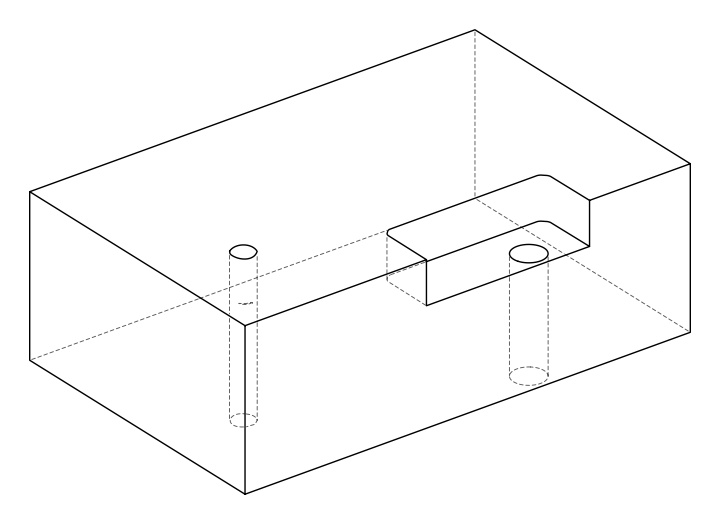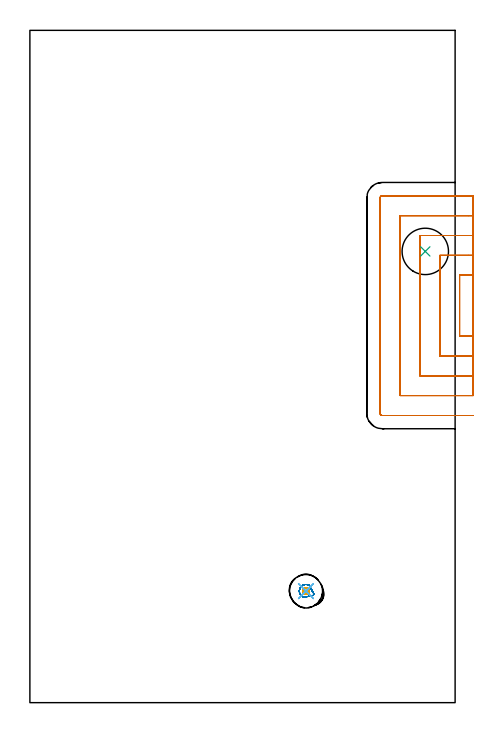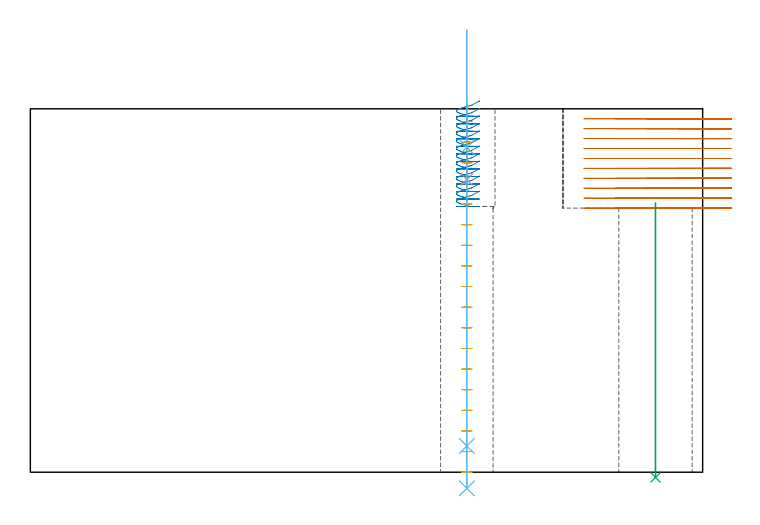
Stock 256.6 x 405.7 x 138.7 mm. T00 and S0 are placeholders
(PLAN: 6 operations, 5 tool changes, 34.2 min)
(1 MILL_SLOT | SLOT_PARTIAL_RECTANGULAR | NXT0201_012 | Follow Part, ap 4, ae 75% | 29.11 min | 298759 mm3)
(2 MILL_SLOT_ROUND_PART | SLOT_PARTIAL_ROUND | NXT0201_011 | Follow Part, ap 3, ae 75% | 2.11 min | 11849 mm3)
(3 INDEXABLE_INSERT_DRILL_THROUGH_HOLE_FROM_SOLID | STEP1HOLE | NXT0302_027 | 0.43 min | 62008 mm3)
(4 INDEXABLE_INSERT_DRILL_BLIND_HOLE_FROM_SOLID | STEP1HOLE_1 | NXT0302_007 | 0.12 min | 0 mm3)
(5 MILL_FINISH_BLIND_HOLE_FLAT_BOTTOM | STEP1HOLE_1 | NXT0201_012 | Spiral | 1.53 min | 32114 mm3)
(6 GUN_DRILL_THROUGH_HOLE | STEP1HOLE_1 | UGT0307_015 | 0.94 min | 5 mm3)
(TOOL NXT0201_012 | ENDMILL 16mm [2P460-1600-NA 1630] | D16 FL38 Z6)
(TOOL NXT0201_011 | ENDMILL 12mm [2P460-1200-NA 1630] | D12 FL38 Z6)
(TOOL NXT0302_027 | Index. Insert Drill 28mm [880-D2800L32-05] | D28 PA176 FL140 Z2)
(TOOL NXT0302_007 | Index. Insert Drill 18mm [880-D1800L25-05] | D18 PA176 FL90 Z2)
(TOOL UGT0307_015 | Gun Drill 20 mm | D20 PA130 FL30 Z1)
(OP 1 MILL_SLOT)
G17 G21 G94 G90
T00 M6
G54
G17 G0 G90 X267.6 Y257.9 S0 M3
G43 Z148.7 H1
Z134.91
G94 G1 X264.6 F250.
X259.3 F500.
Y221.3
X264.6
X267.6 F250.
Y269.9
X264.6
X247.3 F500.
Y209.3
X264.6
X267.6 F250.
Y281.9
X264.6
X235.3 F500.
Y197.3
X264.6
X267.6 F250.
Y293.9
X264.6
X223.3 F500.
Y185.3
X264.6
X267.6 F250.
Y305.9
X264.6
X212.7 F500.
G3 X211.3 Y304.5 R1.4
G1 Y174.7
G3 X212.7 Y173.3 R1.4
G1 X264.6
X267.6 F250.
G0 Y257.9 Z131.12
G1 X264.6
X259.3 F500.
Y221.3
X264.6
X267.6 F250.
Y269.9
X264.6
X247.3 F500.
Y209.3
X264.6
X267.6 F250.
Y281.9
X264.6
X235.3 F500.
Y197.3
X264.6
X267.6 F250.
Y293.9
X264.6
X223.3 F500.
Y185.3
X264.6
X267.6 F250.
Y305.9
X264.6
X212.7 F500.
G3 X211.3 Y304.5 R1.4
G1 Y174.7
G3 X212.7 Y173.3 R1.4
G1 X264.6
X267.6 F250.
G0 Y257.9 Z127.33
G1 X264.6
X259.3 F500.
Y221.3
X264.6
X267.6 F250.
Y269.9
X264.6
X247.3 F500.
Y209.3
X264.6
X267.6 F250.
Y281.9
X264.6
X235.3 F500.
Y197.3
X264.6
X267.6 F250.
Y293.9
X264.6
X223.3 F500.
Y185.3
X264.6
X267.6 F250.
Y305.9
X264.6
X212.7 F500.
G3 X211.3 Y304.5 R1.4
G1 Y174.7
G3 X212.7 Y173.3 R1.4
G1 X264.6
X267.6 F250.
G0 Y257.9 Z123.54
G1 X264.6
X259.3 F500.
Y221.3
X264.6
X267.6 F250.
Y269.9
X264.6
X247.3 F500.
Y209.3
X264.6
X267.6 F250.
Y281.9
X264.6
X235.3 F500.
Y197.3
X264.6
X267.6 F250.
Y293.9
X264.6
X223.3 F500.
Y185.3
X264.6
X267.6 F250.
Y305.9
X264.6
X212.7 F500.
G3 X211.3 Y304.5 R1.4
G1 Y174.7
G3 X212.7 Y173.3 R1.4
G1 X264.6
X267.6 F250.
G0 Y257.9 Z119.75
G1 X264.6
X259.3 F500.
Y221.3
X264.6
X267.6 F250.
Y269.9
X264.6
X247.3 F500.
Y209.3
X264.6
X267.6 F250.
Y281.9
X264.6
X235.3 F500.
Y197.3
X264.6
X267.6 F250.
Y293.9
X264.6
X223.3 F500.
Y185.3
X264.6
X267.6 F250.
Y305.9
X264.6
X212.7 F500.
G3 X211.3 Y304.5 R1.4
G1 Y174.7
G3 X212.7 Y173.3 R1.4
G1 X264.6
X267.6 F250.
G0 Y257.9 Z115.96
G1 X264.6
X259.3 F500.
Y221.3
X264.6
X267.6 F250.
Y269.9
X264.6
X247.3 F500.
Y209.3
X264.6
X267.6 F250.
Y281.9
X264.6
X235.3 F500.
Y197.3
X264.6
X267.6 F250.
Y293.9
X264.6
X223.3 F500.
Y185.3
X264.6
X267.6 F250.
Y305.9
X264.6
X212.7 F500.
G3 X211.3 Y304.5 R1.4
G1 Y174.7
G3 X212.7 Y173.3 R1.4
G1 X264.6
X267.6 F250.
G0 Y257.9 Z112.17
G1 X264.6
X259.3 F500.
Y221.3
X264.6
X267.6 F250.
Y269.9
X264.6
X247.3 F500.
Y209.3
X264.6
X267.6 F250.
Y281.9
X264.6
X235.3 F500.
Y197.3
X264.6
X267.6 F250.
Y293.9
X264.6
X223.3 F500.
Y185.3
X264.6
X267.6 F250.
Y305.9
X264.6
X212.7 F500.
G3 X211.3 Y304.5 R1.4
G1 Y174.7
G3 X212.7 Y173.3 R1.4
G1 X264.6
X267.6 F250.
G0 Y257.9 Z108.38
G1 X264.6
X259.3 F500.
Y221.3
X264.6
X267.6 F250.
Y269.9
X264.6
X247.3 F500.
Y209.3
X264.6
X267.6 F250.
Y281.9
X264.6
X235.3 F500.
Y197.3
X264.6
X267.6 F250.
Y293.9
X264.6
X223.3 F500.
Y185.3
X264.6
X267.6 F250.
Y305.9
X264.6
X212.7 F500.
G3 X211.3 Y304.5 R1.4
G1 Y174.7
G3 X212.7 Y173.3 R1.4
G1 X264.6
X267.6 F250.
G0 Y257.9 Z104.59
G1 X264.6
X259.3 F500.
Y221.3
X264.6
X267.6 F250.
Y269.9
X264.6
X247.3 F500.
Y209.3
X264.6
X267.6 F250.
Y281.9
X264.6
X235.3 F500.
Y197.3
X264.6
X267.6 F250.
Y293.9
X264.6
X223.3 F500.
Y185.3
X264.6
X267.6 F250.
Y305.9
X264.6
X212.7 F500.
G3 X211.3 Y304.5 R1.4
G1 Y174.7
G3 X212.7 Y173.3 R1.4
G1 X264.6
X267.6 F250.
G0 Y257.9 Z100.8
G1 X264.6
X259.3 F500.
Y221.3
X264.6
X267.6 F250.
Y269.9
X264.6
X247.3 F500.
Y209.3
X264.6
X267.6 F250.
Y281.9
X264.6
X235.3 F500.
Y197.3
X264.6
X267.6 F250.
Y293.9
X264.6
X223.3 F500.
Y185.3
X264.6
X267.6 F250.
Y305.9
X264.6
X212.7 F500.
G3 X211.3 Y304.5 R1.4
G1 Y174.7
G3 X212.7 Y173.3 R1.4
G1 X264.6
X267.6 F250.
G0 Z148.7
M5
M2
(OP 2 MILL_SLOT_ROUND_PART)
G17 G21 G94 G90
T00 M6
G54
G17 G0 G90 X171.357 Y65.548 S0 M3
G43 Z148.7 H1
Z141.7
G94 G1 X171.334 Y65.666 Z141.668 F250.
X171.306 Y65.8 Z141.631
X168.504 Y70.818 Z140.091
X168.255 Y70.952 Z140.015
X167.614 Y71.18 Z139.833
X166.944 Y71.295 Z139.651
X166.264 Y71.296 Z139.469
X165.984 Y71.252 Z139.393
X165.705 Y71.209 Z139.317
X165.024 Y70.987 Z139.125
X164.394 Y70.649 Z138.933
X163.834 Y70.203 Z138.742
X163.362 Y69.665 Z138.55
X162.993 Y69.052 Z138.358
X162.739 Y68.383 Z138.167
X162.608 Y67.679 Z137.975
X162.604 Y66.964 Z137.783
X162.691 Y66.405 Z137.631
X162.917 Y65.715 Z137.437
X163.263 Y65.077 Z137.242
X163.718 Y64.511 Z137.048
X164.268 Y64.038 Z136.853
X164.895 Y63.671 Z136.659
X165.159 Y63.569 Z136.583
X167.912 Y64.118 Z135.831
X170.666 Y64.666 F500.
G3 X171.242 Y65.914 R0.85
G1 X168.504 Y70.818
G3 X165.159 Y63.569 R-4.
G1 X167.912 Y64.118
X168.893 Y64.313
X168.307 Y67.255 F250.
G0 Z148.7
X171.357 Y65.548
Z138.831
G1 X171.334 Y65.666 Z138.799
X171.306 Y65.8 Z138.762
X168.504 Y70.818 Z137.222
X168.255 Y70.952 Z137.146
X167.614 Y71.18 Z136.964
X166.944 Y71.295 Z136.782
X166.264 Y71.296 Z136.599
X165.705 Y71.209 Z136.448
X165.024 Y70.987 Z136.256
X164.394 Y70.649 Z136.064
X163.834 Y70.203 Z135.873
X163.362 Y69.665 Z135.681
X162.993 Y69.052 Z135.489
X162.739 Y68.383 Z135.297
X162.608 Y67.679 Z135.106
X162.604 Y66.964 Z134.914
X162.648 Y66.684 Z134.838
X162.691 Y66.405 Z134.762
X162.917 Y65.715 Z134.568
X163.263 Y65.077 Z134.373
X163.718 Y64.511 Z134.179
X164.268 Y64.038 Z133.984
X164.895 Y63.671 Z133.79
X165.159 Y63.569 Z133.714
X167.912 Y64.118 Z132.961
X170.666 Y64.666 F500.
G3 X171.242 Y65.914 R0.85
G1 X168.504 Y70.818
G3 X165.159 Y63.569 R-4.
G1 X167.912 Y64.118
X168.893 Y64.313
X168.307 Y67.255 F250.
G0 Z148.7
X171.357 Y65.548
Z135.961
G1 X171.334 Y65.666 Z135.929
X171.306 Y65.8 Z135.893
X168.504 Y70.818 Z134.353
X168.255 Y70.952 Z134.277
X167.614 Y71.18 Z134.095
X166.944 Y71.295 Z133.912
X166.264 Y71.296 Z133.73
X165.705 Y71.209 Z133.579
X165.024 Y70.987 Z133.387
X164.394 Y70.649 Z133.195
X163.834 Y70.203 Z133.003
X163.362 Y69.665 Z132.812
X162.993 Y69.052 Z132.62
X162.739 Y68.383 Z132.428
X162.608 Y67.679 Z132.236
X162.604 Y66.964 Z132.045
X162.648 Y66.684 Z131.969
X162.691 Y66.405 Z131.893
X162.917 Y65.715 Z131.698
X163.263 Y65.077 Z131.504
X163.718 Y64.511 Z131.309
X164.268 Y64.038 Z131.115
X164.895 Y63.671 Z130.92
X165.159 Y63.569 Z130.845
X167.912 Y64.118 Z130.092
X170.666 Y64.666 F500.
G3 X171.242 Y65.914 R0.85
G1 X168.504 Y70.818
G3 X165.159 Y63.569 R-4.
G1 X167.912 Y64.118
X168.893 Y64.313
X168.307 Y67.255 F250.
G0 Z148.7
X171.357 Y65.548
Z133.092
G1 X171.334 Y65.666 Z133.06
X171.306 Y65.8 Z133.023
X168.504 Y70.818 Z131.484
X168.255 Y70.952 Z131.408
X167.614 Y71.18 Z131.225
X166.944 Y71.295 Z131.043
X166.264 Y71.296 Z130.861
X165.705 Y71.209 Z130.709
X165.024 Y70.987 Z130.518
X164.394 Y70.649 Z130.326
X163.834 Y70.203 Z130.134
X163.362 Y69.665 Z129.942
X162.993 Y69.052 Z129.751
X162.739 Y68.383 Z129.559
X162.608 Y67.679 Z129.367
X162.604 Y66.964 Z129.175
X162.648 Y66.684 Z129.1
X162.691 Y66.405 Z129.024
X162.917 Y65.715 Z128.829
X163.263 Y65.077 Z128.635
X163.718 Y64.511 Z128.44
X164.268 Y64.038 Z128.246
X164.895 Y63.671 Z128.051
X165.159 Y63.569 Z127.975
X167.912 Y64.118 Z127.223
X170.666 Y64.666 F500.
G3 X171.242 Y65.914 R0.85
G1 X168.504 Y70.818
G3 X165.159 Y63.569 R-4.
G1 X167.912 Y64.118
X168.893 Y64.313
X168.307 Y67.255 F250.
G0 Z148.7
X171.357 Y65.548
Z130.223
G1 X171.334 Y65.666 Z130.191
X171.306 Y65.8 Z130.154
X168.504 Y70.818 Z128.614
X168.255 Y70.952 Z128.538
X167.614 Y71.18 Z128.356
X166.944 Y71.295 Z128.174
X166.264 Y71.296 Z127.992
X165.705 Y71.209 Z127.84
X165.024 Y70.987 Z127.648
X164.394 Y70.649 Z127.457
X163.834 Y70.203 Z127.265
X163.362 Y69.665 Z127.073
X162.993 Y69.052 Z126.881
X162.739 Y68.383 Z126.69
X162.608 Y67.679 Z126.498
X162.604 Y66.964 Z126.306
X162.648 Y66.684 Z126.23
X162.691 Y66.405 Z126.154
X162.917 Y65.715 Z125.96
X163.263 Y65.077 Z125.765
X163.718 Y64.511 Z125.571
X164.268 Y64.038 Z125.376
X164.895 Y63.671 Z125.182
X165.159 Y63.569 Z125.106
X167.912 Y64.118 Z124.354
X170.666 Y64.666 F500.
G3 X171.242 Y65.914 R0.85
G1 X168.504 Y70.818
G3 X165.159 Y63.569 R-4.
G1 X167.912 Y64.118
X168.893 Y64.313
X168.307 Y67.255 F250.
G0 Z148.7
X171.357 Y65.548
Z127.354
G1 X171.334 Y65.666 Z127.322
X171.306 Y65.8 Z127.285
X168.504 Y70.818 Z125.745
X168.255 Y70.952 Z125.669
X167.614 Y71.18 Z125.487
X166.944 Y71.295 Z125.305
X166.264 Y71.296 Z125.123
X165.705 Y71.209 Z124.971
X165.024 Y70.987 Z124.779
X164.394 Y70.649 Z124.587
X163.834 Y70.203 Z124.396
X163.362 Y69.665 Z124.204
X162.993 Y69.052 Z124.012
X162.739 Y68.383 Z123.82
X162.608 Y67.679 Z123.629
X162.604 Y66.964 Z123.437
X162.648 Y66.684 Z123.361
X162.691 Y66.405 Z123.285
X162.917 Y65.715 Z123.091
X163.263 Y65.077 Z122.896
X163.718 Y64.511 Z122.702
X164.268 Y64.038 Z122.507
X164.895 Y63.671 Z122.313
X165.159 Y63.569 Z122.237
X167.912 Y64.118 Z121.485
X170.666 Y64.666 F500.
G3 X171.242 Y65.914 R0.85
G1 X168.504 Y70.818
G3 X165.159 Y63.569 R-4.
G1 X167.912 Y64.118
X168.893 Y64.313
X168.307 Y67.255 F250.
G0 Z148.7
X171.357 Y65.548
Z124.485
G1 X171.334 Y65.666 Z124.452
X171.306 Y65.8 Z124.416
X168.504 Y70.818 Z122.876
X168.255 Y70.952 Z122.8
X167.614 Y71.18 Z122.618
X166.944 Y71.295 Z122.436
X166.264 Y71.296 Z122.253
X165.705 Y71.209 Z122.102
X165.024 Y70.987 Z121.91
X164.394 Y70.649 Z121.718
X163.834 Y70.203 Z121.526
X163.362 Y69.665 Z121.335
X162.993 Y69.052 Z121.143
X162.739 Y68.383 Z120.951
X162.608 Y67.679 Z120.759
X162.604 Y66.964 Z120.568
X162.648 Y66.684 Z120.492
X162.691 Y66.405 Z120.416
X162.917 Y65.715 Z120.222
X163.263 Y65.077 Z120.027
X163.718 Y64.511 Z119.833
X164.268 Y64.038 Z119.638
X164.895 Y63.671 Z119.444
X165.159 Y63.569 Z119.368
X167.912 Y64.118 Z118.615
X170.666 Y64.666 F500.
G3 X171.242 Y65.914 R0.85
G1 X168.504 Y70.818
G3 X165.159 Y63.569 R-4.
G1 X167.912 Y64.118
X168.893 Y64.313
X168.307 Y67.255 F250.
G0 Z148.7
X171.357 Y65.548
Z121.615
G1 X171.334 Y65.666 Z121.583
X171.306 Y65.8 Z121.546
X168.504 Y70.818 Z120.007
X168.255 Y70.952 Z119.931
X167.614 Y71.18 Z119.749
X166.944 Y71.295 Z119.566
X166.264 Y71.296 Z119.384
X165.705 Y71.209 Z119.232
X165.024 Y70.987 Z119.041
X164.394 Y70.649 Z118.849
X163.834 Y70.203 Z118.657
X163.362 Y69.665 Z118.465
X162.993 Y69.052 Z118.274
X162.739 Y68.383 Z118.082
X162.608 Y67.679 Z117.89
X162.604 Y66.964 Z117.698
X162.648 Y66.684 Z117.623
X162.691 Y66.405 Z117.547
X162.917 Y65.715 Z117.352
X163.263 Y65.077 Z117.158
X163.718 Y64.511 Z116.963
X164.268 Y64.038 Z116.769
X164.895 Y63.671 Z116.574
X165.159 Y63.569 Z116.499
X167.912 Y64.118 Z115.746
X170.666 Y64.666 F500.
G3 X171.242 Y65.914 R0.85
G1 X168.504 Y70.818
G3 X165.159 Y63.569 R-4.
G1 X167.912 Y64.118
X168.893 Y64.313
X168.307 Y67.255 F250.
G0 Z148.7
X171.357 Y65.548
Z118.746
G1 X171.334 Y65.666 Z118.714
X171.306 Y65.8 Z118.677
X168.504 Y70.818 Z117.137
X168.255 Y70.952 Z117.062
X167.614 Y71.18 Z116.879
X166.944 Y71.295 Z116.697
X166.264 Y71.296 Z116.515
X165.705 Y71.209 Z116.363
X165.024 Y70.987 Z116.171
X164.394 Y70.649 Z115.98
X163.834 Y70.203 Z115.788
X163.362 Y69.665 Z115.596
X162.993 Y69.052 Z115.404
X162.739 Y68.383 Z115.213
X162.608 Y67.679 Z115.021
X162.604 Y66.964 Z114.829
X162.648 Y66.684 Z114.753
X162.691 Y66.405 Z114.678
X162.917 Y65.715 Z114.483
X163.263 Y65.077 Z114.289
X163.718 Y64.511 Z114.094
X164.268 Y64.038 Z113.9
X164.895 Y63.671 Z113.705
X165.159 Y63.569 Z113.629
X167.912 Y64.118 Z112.877
X170.666 Y64.666 F500.
G3 X171.242 Y65.914 R0.85
G1 X168.504 Y70.818
G3 X165.159 Y63.569 R-4.
G1 X167.912 Y64.118
X168.893 Y64.313
X168.307 Y67.255 F250.
G0 Z148.7
X171.357 Y65.548
Z115.877
G1 X171.334 Y65.666 Z115.845
X171.306 Y65.8 Z115.808
X168.504 Y70.818 Z114.268
X168.255 Y70.952 Z114.192
X167.614 Y71.18 Z114.01
X166.944 Y71.295 Z113.828
X166.264 Y71.296 Z113.646
X165.705 Y71.209 Z113.494
X165.024 Y70.987 Z113.302
X164.394 Y70.649 Z113.11
X163.834 Y70.203 Z112.919
X163.362 Y69.665 Z112.727
X162.993 Y69.052 Z112.535
X162.739 Y68.383 Z112.344
X162.608 Y67.679 Z112.152
X162.604 Y66.964 Z111.96
X162.648 Y66.684 Z111.884
X162.691 Y66.405 Z111.808
X162.917 Y65.715 Z111.614
X163.263 Y65.077 Z111.419
X163.718 Y64.511 Z111.225
X164.268 Y64.038 Z111.03
X164.895 Y63.671 Z110.836
X165.159 Y63.569 Z110.76
X167.912 Y64.118 Z110.008
X170.666 Y64.666 F500.
G3 X171.242 Y65.914 R0.85
G1 X168.504 Y70.818
G3 X165.159 Y63.569 R-4.
G1 X167.912 Y64.118
X168.893 Y64.313
X168.307 Y67.255 F250.
G0 Z148.7
X171.357 Y65.548
Z113.008
G1 X171.334 Y65.666 Z112.976
X171.306 Y65.8 Z112.939
X168.504 Y70.818 Z111.399
X168.255 Y70.952 Z111.323
X167.614 Y71.18 Z111.141
X166.944 Y71.295 Z110.959
X166.264 Y71.296 Z110.776
X165.705 Y71.209 Z110.625
X165.024 Y70.987 Z110.433
X164.394 Y70.649 Z110.241
X163.834 Y70.203 Z110.05
X163.362 Y69.665 Z109.858
X162.993 Y69.052 Z109.666
X162.739 Y68.383 Z109.474
X162.608 Y67.679 Z109.283
X162.604 Y66.964 Z109.091
X162.648 Y66.684 Z109.015
X162.691 Y66.405 Z108.939
X162.917 Y65.715 Z108.745
X163.263 Y65.077 Z108.55
X163.718 Y64.511 Z108.356
X164.268 Y64.038 Z108.161
X164.895 Y63.671 Z107.967
X165.159 Y63.569 Z107.891
X167.912 Y64.118 Z107.138
X170.666 Y64.666 F500.
G3 X171.242 Y65.914 R0.85
G1 X168.504 Y70.818
G3 X165.159 Y63.569 R-4.
G1 X167.912 Y64.118
X168.893 Y64.313
X168.307 Y67.255 F250.
G0 Z148.7
X171.357 Y65.548
Z110.138
G1 X171.334 Y65.666 Z110.106
X171.306 Y65.8 Z110.07
X168.504 Y70.818 Z108.53
X168.255 Y70.952 Z108.454
X167.614 Y71.18 Z108.272
X166.944 Y71.295 Z108.089
X166.264 Y71.296 Z107.907
X165.705 Y71.209 Z107.756
X165.024 Y70.987 Z107.564
X164.394 Y70.649 Z107.372
X163.834 Y70.203 Z107.18
X163.362 Y69.665 Z106.989
X162.993 Y69.052 Z106.797
X162.739 Y68.383 Z106.605
X162.608 Y67.679 Z106.413
X162.604 Y66.964 Z106.222
X162.648 Y66.684 Z106.146
X162.691 Y66.405 Z106.07
X162.917 Y65.715 Z105.875
X163.263 Y65.077 Z105.681
X163.718 Y64.511 Z105.486
X164.268 Y64.038 Z105.292
X164.895 Y63.671 Z105.097
X165.159 Y63.569 Z105.022
X167.912 Y64.118 Z104.269
X170.666 Y64.666 F500.
G3 X171.242 Y65.914 R0.85
G1 X168.504 Y70.818
G3 X165.159 Y63.569 R-4.
G1 X167.912 Y64.118
X168.893 Y64.313
X168.307 Y67.255 F250.
G0 Z148.7
X171.357 Y65.548
Z107.269
G1 X171.334 Y65.666 Z107.237
X171.306 Y65.8 Z107.2
X168.504 Y70.818 Z105.661
X168.255 Y70.952 Z105.585
X167.614 Y71.18 Z105.402
X166.944 Y71.295 Z105.22
X166.264 Y71.296 Z105.038
X165.705 Y71.209 Z104.886
X165.024 Y70.987 Z104.695
X164.394 Y70.649 Z104.503
X163.834 Y70.203 Z104.311
X163.362 Y69.665 Z104.119
X162.993 Y69.052 Z103.928
X162.739 Y68.383 Z103.736
X162.608 Y67.679 Z103.544
X162.604 Y66.964 Z103.352
X162.648 Y66.684 Z103.277
X162.691 Y66.405 Z103.201
X162.917 Y65.715 Z103.006
X163.263 Y65.077 Z102.812
X163.718 Y64.511 Z102.617
X164.268 Y64.038 Z102.423
X164.895 Y63.671 Z102.228
X165.159 Y63.569 Z102.152
X167.912 Y64.118 Z101.4
X170.666 Y64.666 F500.
G3 X171.242 Y65.914 R0.85
G1 X168.504 Y70.818
G3 X165.159 Y63.569 R-4.
G1 X167.912 Y64.118
X168.893 Y64.313
X168.307 Y67.255 F250.
G0 Z148.7
M5
M2
(OP 3 INDEXABLE_INSERT_DRILL_THROUGH_HOLE_FROM_SOLID)
G17 G21 G94 G90
T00 M6
G54
G17 G0 G90 X238.6 Y272.3 S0 M3
G43 Z148.7 H1
G94 G81 G98 Z-1.989 F250. R102.8
G80
M5
M2
(OP 4 INDEXABLE_INSERT_DRILL_BLIND_HOLE_FROM_SOLID)
G17 G21 G94 G90
T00 M6
G54
G17 G0 G90 X166.6 Y67.3 S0 M3
G43 Z148.7 H1
G94 G81 G98 Z111.7 F250. R140.7
G80
M5
M2
(OP 5 MILL_FINISH_BLIND_HOLE_FLAT_BOTTOM)
G17 G21 G94 G90
T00 M6
G54
G17 G0 G90 X166.6 Y67.3 S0 M3
G43 Z148.7 H1
Z133.828
G94 G3 X167.6 Y68.3 R1. F250.
X166.6 Y69.3 R1.
X164.6 Y67.3 R2.
X166.6 Y69.3 R-2.
X165.6 Y68.3 R1.
X166.6 Y67.3 R1.
G0 Z125.956
G3 X167.6 Y68.3 R1.
X166.6 Y69.3 R1.
X164.6 Y67.3 R2.
X166.6 Y69.3 R-2.
X165.6 Y68.3 R1.
X166.6 Y67.3 R1.
G0 Z118.083
G3 X167.6 Y68.3 R1.
X166.6 Y69.3 R1.
X164.6 Y67.3 R2.
X166.6 Y69.3 R-2.
X165.6 Y68.3 R1.
X166.6 Y67.3 R1.
G0 Z110.211
G3 X167.6 Y68.3 R1.
X166.6 Y69.3 R1.
X164.6 Y67.3 R2.
X166.6 Y69.3 R-2.
X165.6 Y68.3 R1.
X166.6 Y67.3 R1.
G0 Z102.339
G3 X167.6 Y68.3 R1.
X166.6 Y69.3 R1.
X164.6 Y67.3 R2.
X166.6 Y69.3 R-2.
X165.6 Y68.3 R1.
X166.6 Y67.3 R1.
G0 Z94.467
G3 X167.6 Y68.3 R1.
X166.6 Y69.3 R1.
X164.6 Y67.3 R2.
X166.6 Y69.3 R-2.
X165.6 Y68.3 R1.
X166.6 Y67.3 R1.
G0 Z86.594
G3 X167.6 Y68.3 R1.
X166.6 Y69.3 R1.
X164.6 Y67.3 R2.
X166.6 Y69.3 R-2.
X165.6 Y68.3 R1.
X166.6 Y67.3 R1.
G0 Z78.722
G3 X167.6 Y68.3 R1.
X166.6 Y69.3 R1.
X164.6 Y67.3 R2.
X166.6 Y69.3 R-2.
X165.6 Y68.3 R1.
X166.6 Y67.3 R1.
G0 Z70.85
G3 X167.6 Y68.3 R1.
X166.6 Y69.3 R1.
X164.6 Y67.3 R2.
X166.6 Y69.3 R-2.
X165.6 Y68.3 R1.
X166.6 Y67.3 R1.
G0 Z62.978
G3 X167.6 Y68.3 R1.
X166.6 Y69.3 R1.
X164.6 Y67.3 R2.
X166.6 Y69.3 R-2.
X165.6 Y68.3 R1.
X166.6 Y67.3 R1.
G0 Z55.106
G3 X167.6 Y68.3 R1.
X166.6 Y69.3 R1.
X164.6 Y67.3 R2.
X166.6 Y69.3 R-2.
X165.6 Y68.3 R1.
X166.6 Y67.3 R1.
G0 Z47.233
G3 X167.6 Y68.3 R1.
X166.6 Y69.3 R1.
X164.6 Y67.3 R2.
X166.6 Y69.3 R-2.
X165.6 Y68.3 R1.
X166.6 Y67.3 R1.
G0 Z148.7
Z39.361
G3 X167.6 Y68.3 R1.
X166.6 Y69.3 R1.
X164.6 Y67.3 R2.
X166.6 Y69.3 R-2.
X165.6 Y68.3 R1.
X166.6 Y67.3 R1.
G0 Z148.7
Z31.489
G3 X167.6 Y68.3 R1.
X166.6 Y69.3 R1.
X164.6 Y67.3 R2.
X166.6 Y69.3 R-2.
X165.6 Y68.3 R1.
X166.6 Y67.3 R1.
G0 Z148.7
Z23.617
G3 X167.6 Y68.3 R1.
X166.6 Y69.3 R1.
X164.6 Y67.3 R2.
X166.6 Y69.3 R-2.
X165.6 Y68.3 R1.
X166.6 Y67.3 R1.
G0 Z148.7
Z15.744
G3 X167.6 Y68.3 R1.
X166.6 Y69.3 R1.
X164.6 Y67.3 R2.
X166.6 Y69.3 R-2.
X165.6 Y68.3 R1.
X166.6 Y67.3 R1.
G0 Z148.7
Z7.872
G3 X167.6 Y68.3 R1.
X166.6 Y69.3 R1.
X164.6 Y67.3 R2.
X166.6 Y69.3 R-2.
X165.6 Y68.3 R1.
X166.6 Y67.3 R1.
G0 Z148.7
Z0.
G3 X167.6 Y68.3 R1.
X166.6 Y69.3 R1.
X164.6 Y67.3 R2.
X166.6 Y69.3 R-2.
X165.6 Y68.3 R1.
X166.6 Y67.3 R1.
G0 Z148.7
M5
M2
(OP 6 GUN_DRILL_THROUGH_HOLE)
G17 G21 G94 G90
T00 M6
G54
G17 G0 G90 X166.6 Y67.3 M8
G43 Z168.7 H0
S716 M3
G94 G1 Z124.037 F125. M26
G4 X.084
Z10. F250.
G4 X.084
Z-6.163 F125.
G4 X.084
M5
M9
G0 Z168.7
M2
